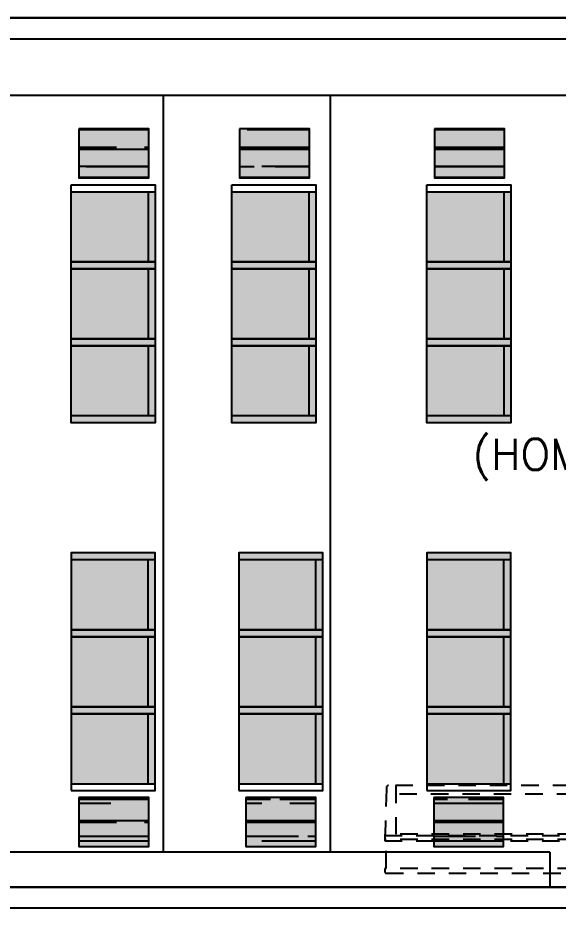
# Model space of a CAD drawing. Header units: inches. Extents: x -55 to 844, y -103 to 167.
# Drawn here: x 815.91 to 819.77, y 49.59 to 55.95 of the extents above; entities that cross this region are included whole.
import ezdxf

# ---------------------------------------------------------------- set-up
doc = ezdxf.new("R2010")
doc.units = ezdxf.units.IN
doc.header["$MEASUREMENT"] = 0
doc.linetypes.add('HIDDEN2', pattern=[0.1875, 0.125, -0.0625])
for name, color, linetype in [('AI-Hatch mob', 254, 'Continuous'), ('AI-Mob', 2, 'Continuous'), ('AI-Piso', 1, 'Continuous'), ('AI-Texto', 2, 'Continuous')]:
    doc.layers.add(name, color=color, linetype=linetype)
doc.styles.add('RS75', font='romans.shx', dxfattribs={"height": 0.15})

# ---------------------------------------------------------------- blocks, each defined once
blk = doc.blocks.new('mesa mad peq')
at = {"layer": 'AI-Hatch mob'}
blk.add_hatch(color=31, dxfattribs=at).paths.add_polyline_path([(0, -0.7), (0.35, -0.7), (0.35, -0.2), (0, -0.2)])
at = {"layer": 'AI-Hatch mob', "true_color": 0x91785b}
h = blk.add_hatch(dxfattribs=at)
h.set_pattern_fill('AR-RROOF', color=35, scale=0.2, angle=90, style=0)
h.set_pattern_definition([(90, (-5285.41094, -258.6449), (-0.2, 0.44), [3, -0.4, 1, -0.2]), (90, (-5285.51094, -258.3789), (-0.266, -0.2), [0.6, -0.066, 1.2, -0.15]), (90, (-5285.58094, -258.5449), (-0.134, 1.04), [1.6, -0.28, 0.8, -0.2])])
h.paths.add_polyline_path([(0, -0.7), (0.35, -0.7), (0.35, -0.2), (0, -0.2)])
blk.add_lwpolyline([(0, -0.7), (0.35, -0.7), (0.35, -0.2), (0, -0.2)], close=True)
blk = doc.blocks.new('POLTRONA CINEMA')
at = {"layer": 'AI-Hatch mob'}
for color, points in [(254, [(-0.05, -0.05), (-0.6, -0.05), (-0.6, -0.55), (-0.05, -0.55)]), (31, [(-0.6, -0.55), (0, -0.55), (0, -0.05), (-0.6, -0.05)]), (31, [(0, -0.05), (-0.05, -0.05), (-0.05, -0.55), (0, -0.55)]), (31, [(0, -0.6), (0, -0.55), (-0.6, -0.55), (-0.6, -0.6)])]:
    blk.add_hatch(color=color, dxfattribs=at).paths.add_polyline_path(points)
blk.add_line((-0.05, -0.05), (-0.05, -0.55))
for points in [[(-0.6, 0), (0, 0), (0, -0.6), (-0.6, -0.6)], [(-0.6, -0.05), (0, -0.05), (0, -0.55), (-0.6, -0.55)]]:
    blk.add_lwpolyline(points, close=True)
blk = doc.blocks.new('A$C18106154')
at = {"linetype": 'HIDDEN2'}
for p, q in [((-0.7887, -0.2708), (0.7963, -0.2708)), ((0.7197, -0.6265), (0.7197, -0.2783))]:
    blk.add_line(p, q, dxfattribs=at)
for points in [[(-0.7887, -0.0109), (-0.7884, -0.0105), (-0.7884, -0.0086), (-0.788, -0.0083), (-0.788, -0.0075), (-0.7876, -0.0071), (-0.7876, -0.0064), (-0.7872, -0.006), (-0.7872, -0.0053), (-0.7869, -0.0053), (-0.7869, -0.0049), (-0.7865, -0.0045), (-0.7865, -0.0041), (-0.7861, -0.0041), (-0.7861, -0.0038), (-0.7854, -0.003), (-0.7854, -0.0026), (-0.785, -0.0026), (-0.785, -0.0023), (-0.7846, -0.0023), (-0.7846, -0.0019), (-0.7842, -0.0019), (-0.7835, -0.0011), (-0.7831, -0.0011), (-0.7827, -0.0008), (-0.7824, -0.0008), (-0.782, -0.0004), (-0.7812, -0.0004), (-0.7809, 0), (0.7809, 0), (0.7812, -0.0004), (0.7839, -0.0004), (0.7842, -0.0008), (0.7857, -0.0008), (0.7861, -0.0011), (0.7869, -0.0011), (0.7872, -0.0015), (0.788, -0.0015), (0.7884, -0.0019), (0.7887, -0.0019), (0.7891, -0.0023), (0.7895, -0.0023), (0.7899, -0.0026), (0.7902, -0.0026), (0.7902, -0.003), (0.7906, -0.003), (0.7914, -0.0038), (0.7917, -0.0038), (0.7925, -0.0045), (0.7929, -0.0045), (0.7929, -0.0049), (0.7944, -0.0064), (0.7944, -0.0068), (0.7951, -0.0075), (0.7951, -0.0079), (0.7955, -0.0083), (0.7955, -0.0086), (0.7959, -0.0094), (0.7959, -0.0098), (0.7963, -0.0101), (0.7963, -0.0105), (0.7966, -0.0113), (0.7966, -0.0116), (0.797, -0.0124), (0.797, -0.0139), (0.7974, -0.0146), (0.7974, -0.0154), (0.7963, -0.0345), (-0.7887, -0.0345)], [(0.7963, -0.2783), (-0.7887, -0.2783), (-0.7887, -0.2325), (0.7963, -0.2325)]]:
    blk.add_lwpolyline(points, close=True, dxfattribs=at)
for points in [[(-0.7786, -0.0345), (-0.7786, -0.2325)], [(0.7872, -0.2325), (0.7872, -0.0345)], [(0.7963, -0.24), (-0.7887, -0.24)], [(0.7974, -0.2745), (0.7899, -0.5972), (0.7895, -0.598), (0.7895, -0.5987), (0.7891, -0.5995), (0.7891, -0.601), (0.7887, -0.6017), (0.7887, -0.604), (0.7884, -0.6047), (0.7884, -0.607), (0.788, -0.6077), (0.788, -0.6107), (0.7876, -0.6115), (0.7876, -0.6126), (0.7872, -0.6134), (0.7872, -0.6149), (0.7869, -0.6152), (0.7869, -0.6167), (0.7865, -0.6171), (0.7861, -0.6179), (0.7861, -0.6182), (0.7857, -0.619), (0.7857, -0.6194), (0.7854, -0.6201), (0.7846, -0.6209), (0.7842, -0.6216), (0.7824, -0.6235), (0.7816, -0.6239), (0.7812, -0.6242), (0.7805, -0.6246), (0.7801, -0.625), (0.7786, -0.6257), (0.7779, -0.6257), (0.7771, -0.6261), (0.7764, -0.6261), (0.7756, -0.6265), (0.7745, -0.6265), (0.7737, -0.6269), (0.7632, -0.6269), (0.7621, -0.6265), (-0.7632, -0.6265), (-0.764, -0.6261), (-0.7655, -0.6261), (-0.7662, -0.6257), (-0.7674, -0.6257), (-0.7681, -0.6254), (-0.7685, -0.6254), (-0.7689, -0.625), (-0.7696, -0.625), (-0.7704, -0.6242), (-0.7711, -0.6242), (-0.7726, -0.6227), (-0.773, -0.6227), (-0.7745, -0.6212), (-0.7745, -0.6209), (-0.7749, -0.6201), (-0.7752, -0.6197), (-0.7752, -0.6194), (-0.7756, -0.619), (-0.776, -0.6182), (-0.776, -0.6179), (-0.7764, -0.6175), (-0.7764, -0.6164), (-0.7767, -0.6156), (-0.7767, -0.6145), (-0.7771, -0.6137), (-0.7771, -0.6111), (-0.7775, -0.6104), (-0.7775, -0.6029), (-0.7771, -0.6021), (-0.7771, -0.601), (-0.7872, -0.2772)], [(-0.71, -0.6265), (-0.71, -0.2783)], [(0.791, -0.5654), (-0.7786, -0.5654)]]:
    blk.add_lwpolyline(points, dxfattribs=at)
blk = doc.blocks.new('LKJHGFDS')
at = {"layer": 'AI-Mob'}
for q in [(794.1144, 14.2606), (801.2344, 14.0106)]:
    blk.add_line((801.2344, 14.2606), q, dxfattribs=at)
at = {"layer": 'AI-Mob', "ltscale": 3}
blk.add_lwpolyline([(793.7144, 14.0106), (803.4344, 14.0106), (803.4344, 19.6706), (793.7144, 19.6706)], close=True, dxfattribs=at)
at = {"layer": 'AI-Piso', "color": 2}
for p, q in [((798.4701, 19.6706), (798.4701, 14.2606)), ((799.6644, 19.6706), (799.6644, 14.2606)), ((799.6644, 18.3106), (799.6644, 14.2606))]:
    blk.add_line(p, q, dxfattribs=at)
at = {"layer": 'AI-Mob', "rotation": 270}
for p in [(798.5654, 19.4325), (799.7151, 19.4325), (801.1098, 19.4325), (798.5654, 14.652), (799.76, 14.652), (801.1043, 14.652)]:
    blk.add_blockref('mesa mad peq', p, dxfattribs=at)
at = {"layer": 'AI-Mob'}
for p in [(798.4108, 19.0314), (799.5605, 19.0314), (800.9552, 19.0314), (798.4108, 18.4814), (799.5605, 18.4814), (800.9552, 18.4814), (798.4108, 17.9314), (799.5605, 17.9314), (800.9552, 17.9314)]:
    blk.add_blockref('POLTRONA CINEMA', p, dxfattribs=at)
at = {"layer": 'AI-Mob', "xscale": -1, "rotation": 180}
for name, p in [('POLTRONA CINEMA', (798.4108, 15.8009)), ('POLTRONA CINEMA', (799.6108, 15.8009)), ('POLTRONA CINEMA', (800.9552, 15.8009)), ('POLTRONA CINEMA', (798.4108, 15.2509)), ('POLTRONA CINEMA', (799.6108, 15.2509)), ('POLTRONA CINEMA', (800.9552, 15.2509)), ('POLTRONA CINEMA', (798.4108, 14.7009)), ('POLTRONA CINEMA', (799.6108, 14.7009)), ('POLTRONA CINEMA', (800.9552, 14.7009)), ('A$C18106154', (800.8431, 14.1106))]:
    blk.add_blockref(name, p, dxfattribs=at)
at = {"layer": 'AI-Texto', "color": 3, "insert": (801.9337, 17.5886), "char_height": 0.223, "width": 3.501003, "attachment_point": 2, "style": 'RS75'}
blk.add_mtext('CINEMA\\P(HOME THEATER)', dxfattribs=at)

msp = doc.modelspace()

# ---------------------------------------------------------------- linework, layer by layer
for p, q in [((812.0448, 55.9514), (823.1945, 55.9514)), ((812.0448, 55.8014), (823.1945, 55.8014)), ((823.1945, 49.7355), (812.0448, 49.7355)), ((823.1945, 49.5855), (812.0448, 49.5855))]:
    msp.add_line(p, q)
msp.add_lwpolyline([(823.1945, 55.9514), (812.0448, 55.9514)])

# ---------------------------------------------------------------- block references
msp.add_blockref('LKJHGFDS', (18.4804, 35.7249))

doc.saveas('drawing.dxf')
